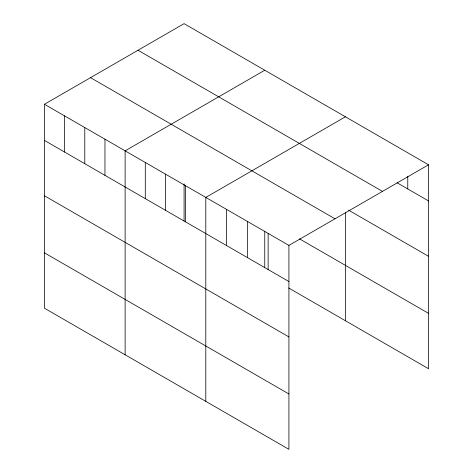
<?xml version="1.0" encoding="UTF-8"?>
<svg xmlns="http://www.w3.org/2000/svg" width="473" height="473" viewBox="0 0 473 473"><rect width="100%" height="100%" fill="white"/><g stroke="black" fill="none" stroke-linecap="round" stroke-linejoin="round"><path stroke-width="0.71" d="M44.456 104.267L288.92 245.404L288.92 449.35L44.456 308.207L44.456 104.267L184.08 23.65L428.544 164.793L428.544 368.733L288.707 287.998M264.756 70.229L125.126 150.84L125.126 354.785M345.426 116.801L205.802 197.418L205.802 401.364M288.92 245.404L428.544 164.793M397.06 182.767L428.544 200.942M138.004 50.25L382.468 191.394M348.577 210.142L428.544 256.313M90.532 77.661L334.996 218.804M299.421 238.812L428.544 313.363M44.456 140.416L288.92 281.559M44.456 195.787L288.92 336.93M44.456 252.836L288.92 393.979M407.767 176.405L407.767 188.946M345.426 212.714L345.426 320.747M268.138 233.408L268.138 269.563M264.756 231.185L264.756 267.617M247.361 221.411L247.361 257.56M226.579 209.415L226.579 245.564M185.629 185.771L185.629 221.926M184.08 183.879L184.08 221.039M165.461 174.129L165.461 210.278M145.294 162.487L145.294 198.636M104.959 139.198L104.959 175.347M84.791 127.55L84.791 163.705M64.624 115.909L64.624 152.058"/></g></svg>
